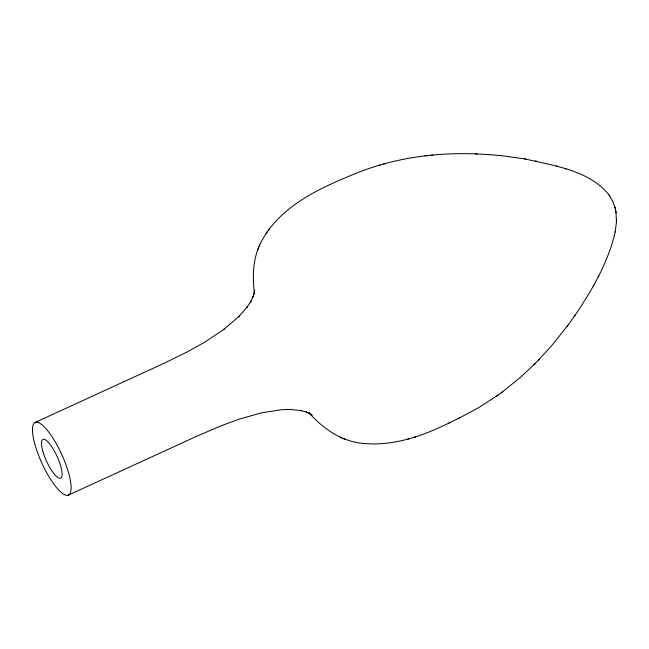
<?xml version="1.0" encoding="UTF-8"?>
<svg xmlns="http://www.w3.org/2000/svg" width="649" height="649" viewBox="0 0 649 649"><rect width="100%" height="100%" fill="white"/><g stroke="black" fill="none" stroke-linecap="round" stroke-linejoin="round"><path stroke-width="0.97" d="M615.13 232.074L616.461 222.218L616.006 212.191M616.55 219.37L616.461 222.218M574.26 316.444C591.361 291.255 607.221 264.281 614.619 234.484M614.473 235.165L615.268 231.45M258.375 248.137C252.526 262.642 252.68 278.697 254.465 293.989M258.959 246.701L262.139 239.984L267.104 232.034M257.661 249.922L259.689 244.876M598.191 276.847L598.678 275.93M593.227 286.185L593.762 285.171M268.378 230.281C290.168 200.849 325.157 185.89 358.045 172.52C395.801 157.642 436.809 152.247 477.218 153.959M538.264 360.333L551.788 345.528L568.013 325.125M567.169 326.301L575.046 315.341M266.066 233.478L269.424 228.813M501.288 392.767L520.79 377.093L535.117 363.521M533.973 364.697L539.384 359.173M458.08 418.646L478.199 407.953L498.099 395.054M496.696 396.085L502.691 391.745M308.794 412.537C322.715 428.372 341.244 441.498 362.807 443.372C393.424 446.52 423.456 435.82 450.43 422.304M448.84 423.075L459.67 417.867M34.884 422.58L164.092 363.27L187.569 351.75L204.362 342.388L224.14 329.23L223.637 329.603L239.327 316.128L238.816 316.655L247.415 306.734L246.912 307.439L251.041 301.063L250.571 301.947L253.459 295.863L253.021 296.942L254.57 290.298L254.481 293.973M68.218 495.171L197.069 436.096L221.609 425.606L239.668 418.986L261.953 412.74L281.698 409.697L290.695 409.454L289.868 409.414L301.542 410.639L300.576 410.46L307.099 412.245L306.003 411.904L311.382 414.565L308.583 412.715L312.137 415.214L309.37 413.072M378.343 165.536L380.03 165.057M383.656 164.01L385.336 163.532M406.915 439.397L408.61 438.927M414.232 437.28L415.944 436.801M431.131 155.233L432.769 155.062M425.119 155.874L426.791 155.695M488.007 154.535L501.45 155.663L525.787 159.078M475.717 153.878L489.419 154.608M524.587 158.851C553.581 165.763 589.438 170.07 609.241 195.26M535.49 160.911L536.593 161.122M565.295 168.699L566.131 168.959M556.42 165.974L557.369 166.266M339.889 437.045L341.731 437.824M342.98 438.343L344.862 439.138M609.508 195.657L612.834 201.636L614.984 207.526M608.908 194.757L609.8 196.087M615.098 207.964L616.112 212.767M614.838 207.023L615.26 208.556M615.763 210.747L615.852 211.258M42.55 450.211A21.303 5.784 65.4 0 0 60.389 478.224A21.303 5.784 65.4 0 0 52.472 447.842A21.303 5.784 65.4 0 0 42.55 450.211M34.454 442.732A39.946 10.846 65.4 0 0 67.91 495.26A39.946 10.846 65.4 0 0 53.048 438.286A39.946 10.846 65.4 0 0 34.454 442.732"/></g></svg>
